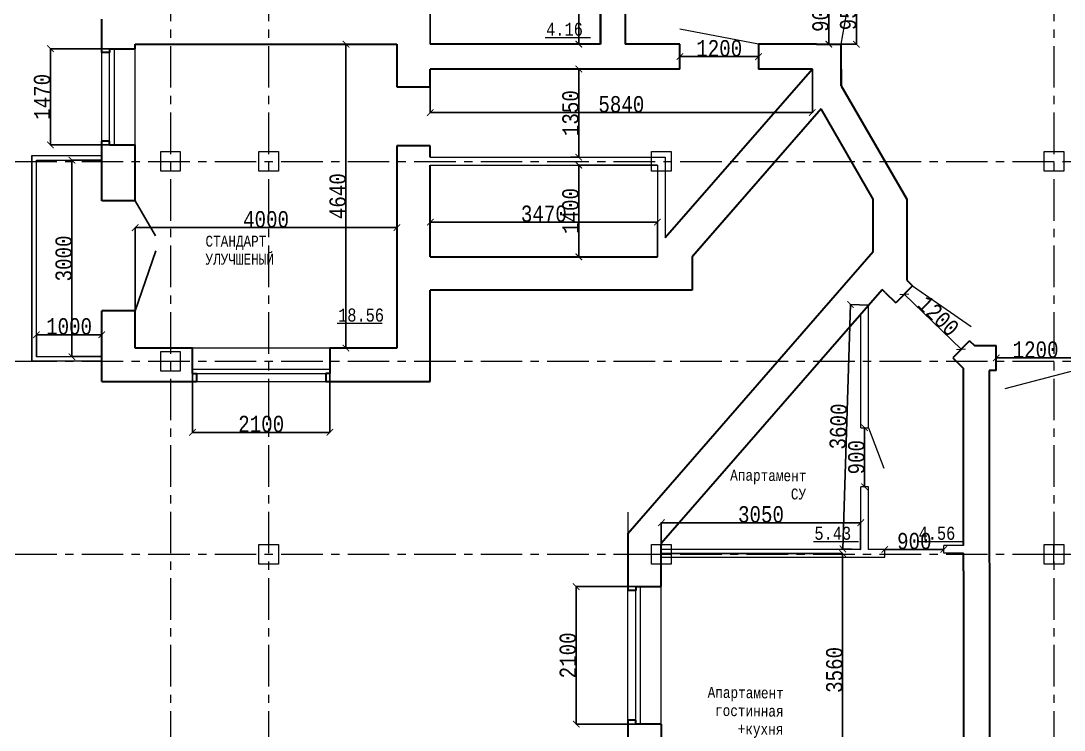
# Model space of a CAD drawing. Header units: millimetres. Extents: x -689206 to 4969298, y -1019800 to 703299.
# Drawn here: x 410741 to 426683, y 548343 to 559175 of the extents above; entities that cross this region are included whole.
import ezdxf

# ---------------------------------------------------------------- set-up
doc = ezdxf.new("R2010")
doc.units = ezdxf.units.MM
doc.linetypes.add('осеваяX2', pattern=[101.6, 63.5, -12.7, 12.7, -12.7])
for name, color, linetype, lineweight in [('б', 231, 'Continuous', 30), ('БАЛКОН', 7, 'Continuous', 20), ('несущие', 7, 'Continuous', 30), ('ОКНА', 250, 'Continuous', 20), ('ПЕРЕГОРОДКИ', 252, 'Continuous', 9), ('РАЗМЕРЫ', 7, 'Continuous', 9), ('стены', 7, 'Continuous', 20)]:
    doc.layers.add(name, color=color, linetype=linetype, lineweight=lineweight)
doc.styles.add('Аннотативный', font='isocteur.ttf', dxfattribs={"width": 0.7, "height": 250})
doc.dimstyles.new('Аннотативный', dxfattribs={"dimscale": 0, "dimtxt": 250, "dimasz": 100, "dimexe": 1.25, "dimexo": 0.625, "dimtad": 1, "dimdec": 0, "dimtxsty": 'Аннотативный', "dimblk": 'ARCHTICK', "dimcen": 2.5, "dimadec": 0, "dimazin": 0, "dimtfac": 1, "dimtdec": 0, "dimtmove": 0, "dimatfit": 3, "dimfxl": 1, "dimarcsym": 0})

# ---------------------------------------------------------------- blocks, each defined once
blk = doc.blocks.new('_ArchTick')
at = {"color": 0, "linetype": 'ByBlock', "const_width": 0.15}
blk.add_lwpolyline([(-0.5, -0.5), (0.5, 0.5)], dxfattribs=at)
blk = doc.blocks.new('*D746')
at = {"layer": 'Defpoints', "color": 0, "lineweight": 20, "transparency": 16777216}
for p in [(416998, 559708), (416998, 558819), (419598, 558819)]:
    blk.add_point(p, dxfattribs=at)
at = {"layer": 'стены', "color": 0, "lineweight": -2, "transparency": 16777216}
for p, q in [((416998, 558820), (416998, 559709)), ((419598, 559708), (416998, 559708)), ((419598, 558820), (419598, 559709))]:
    blk.add_line(p, q, dxfattribs=at)
at = {"layer": 'стены', "color": 0, "lineweight": -2, "transparency": 16777216, "xscale": 100, "yscale": 100, "zscale": 100, "rotation": 180}
blk.add_blockref('_ArchTick', (416998, 559708), dxfattribs=at)
at = {"layer": 'стены', "color": 0, "lineweight": -2, "transparency": 16777216, "xscale": 100, "yscale": 100, "zscale": 100}
blk.add_blockref('_ArchTick', (419598, 559708), dxfattribs=at)
at = {"layer": 'стены', "color": 0, "transparency": 16777216, "insert": (418298, 559834), "char_height": 250, "attachment_point": 5, "style": 'Аннотативный'}
blk.add_mtext('2599', dxfattribs=at)
blk = doc.blocks.new('*D747')
at = {"layer": 'Defpoints', "color": 0, "lineweight": 20, "transparency": 16777216}
for p in [(419598, 560419), (419268, 558819), (419598, 558819)]:
    blk.add_point(p, dxfattribs=at)
at = {"layer": 'стены', "color": 0, "lineweight": -2, "transparency": 16777216}
for p, q in [((419597, 560419), (419267, 560419)), ((419268, 560419), (419268, 558819)), ((419597, 558819), (419267, 558819))]:
    blk.add_line(p, q, dxfattribs=at)
at = {"layer": 'стены', "color": 0, "lineweight": -2, "transparency": 16777216, "xscale": 100, "yscale": 100, "zscale": 100}
for p, rotation in [((419268, 560419), 90), ((419268, 558819), 270)]:
    blk.add_blockref('_ArchTick', p, dxfattribs=dict(at, rotation=rotation))
at = {"layer": 'стены', "color": 0, "transparency": 16777216, "insert": (419142, 559619), "char_height": 250, "attachment_point": 5, "rotation": 90, "style": 'Аннотативный'}
blk.add_mtext('1600', dxfattribs=at)
blk = doc.blocks.new('*D748')
at = {"layer": 'Defpoints', "color": 0, "lineweight": 20, "transparency": 16777216}
for p in [(420528, 551043), (423299, 551043), (420528, 547483)]:
    blk.add_point(p, dxfattribs=at)
at = {"layer": 'стены', "color": 0, "lineweight": -2, "transparency": 16777216}
for p, q in [((420528, 551043), (423300, 551043)), ((423299, 547483), (423299, 551043)), ((420528, 547483), (423300, 547483))]:
    blk.add_line(p, q, dxfattribs=at)
at = {"layer": 'стены', "color": 0, "lineweight": -2, "transparency": 16777216, "xscale": 100, "yscale": 100, "zscale": 100}
for p, rotation in [((423299, 551043), 90), ((423299, 547483), 270)]:
    blk.add_blockref('_ArchTick', p, dxfattribs=dict(at, rotation=rotation))
at = {"layer": 'стены', "color": 0, "transparency": 16777216, "insert": (423173, 549263), "char_height": 250, "attachment_point": 5, "rotation": 90, "style": 'Аннотативный'}
blk.add_mtext('3560', dxfattribs=at)
blk = doc.blocks.new('*D764')
at = {"layer": 'Defpoints', "color": 0, "lineweight": 20, "transparency": 16777216}
for p in [(423634, 552961), (423634, 552961), (423634, 552061)]:
    blk.add_point(p, dxfattribs=at)
at = {"layer": 'стены', "color": 0, "lineweight": -2, "transparency": 16777216}
for p, q in [((423634, 552061), (423634, 552961)), ((423635, 552961), (423636, 552961)), ((423635, 552061), (423636, 552061))]:
    blk.add_line(p, q, dxfattribs=at)
at = {"layer": 'стены', "color": 0, "lineweight": -2, "transparency": 16777216, "xscale": 100, "yscale": 100, "zscale": 100}
for p, rotation in [((423634, 552961), 90), ((423634, 552061), 270)]:
    blk.add_blockref('_ArchTick', p, dxfattribs=dict(at, rotation=rotation))
at = {"layer": 'стены', "color": 0, "transparency": 16777216, "insert": (423509, 552511), "char_height": 250, "attachment_point": 5, "rotation": 90, "style": 'Аннотативный'}
blk.add_mtext('900', dxfattribs=at)
blk = doc.blocks.new('*D766')
at = {"layer": 'Defpoints', "color": 0, "lineweight": 20, "transparency": 16777216}
for p in [(423944, 551103), (423944, 551103), (424844, 551103)]:
    blk.add_point(p, dxfattribs=at)
at = {"layer": 'стены', "color": 0, "lineweight": -2, "transparency": 16777216}
for p, q in [((423944, 551104), (423944, 551105)), ((424844, 551103), (423944, 551103)), ((424844, 551104), (424844, 551105))]:
    blk.add_line(p, q, dxfattribs=at)
at = {"layer": 'стены', "color": 0, "lineweight": -2, "transparency": 16777216, "xscale": 100, "yscale": 100, "zscale": 100, "rotation": 180}
blk.add_blockref('_ArchTick', (423944, 551103), dxfattribs=at)
at = {"layer": 'стены', "color": 0, "lineweight": -2, "transparency": 16777216, "xscale": 100, "yscale": 100, "zscale": 100}
blk.add_blockref('_ArchTick', (424844, 551103), dxfattribs=at)
at = {"layer": 'стены', "color": 0, "transparency": 16777216, "insert": (424394, 551229), "char_height": 250, "attachment_point": 5, "style": 'Аннотативный'}
blk.add_mtext('900', dxfattribs=at)
blk = doc.blocks.new('*D785')
at = {"layer": 'Defpoints', "color": 0, "linetype": 'ByBlock', "lineweight": 20, "transparency": 16777216}
for p in [(411978, 557047), (411522, 554047), (411978, 554047)]:
    blk.add_point(p, dxfattribs=at)
at = {"layer": 'б', "color": 0, "linetype": 'ByBlock', "lineweight": -2, "transparency": 16777216}
for p, q in [((411978, 557047), (411521, 557047)), ((411522, 557047), (411522, 554047)), ((411978, 554047), (411521, 554047))]:
    blk.add_line(p, q, dxfattribs=at)
at = {"layer": 'б', "color": 0, "linetype": 'ByBlock', "lineweight": -2, "transparency": 16777216, "xscale": 100, "yscale": 100, "zscale": 100}
for p, rotation in [((411522, 557047), 90), ((411522, 554047), 270)]:
    blk.add_blockref('_ArchTick', p, dxfattribs=dict(at, rotation=rotation))
at = {"layer": 'б', "color": 0, "linetype": 'ByBlock', "lineweight": 25, "transparency": 16777216, "insert": (411397, 555547), "char_height": 250, "attachment_point": 5, "rotation": 90, "style": 'Аннотативный'}
blk.add_mtext('3000', dxfattribs=at)
blk = doc.blocks.new('*D786')
at = {"layer": 'Defpoints', "color": 0, "linetype": 'ByBlock', "lineweight": 20, "transparency": 16777216}
for p in [(410978, 554382), (410978, 554047), (411978, 554047)]:
    blk.add_point(p, dxfattribs=at)
at = {"layer": 'б', "color": 0, "linetype": 'ByBlock', "lineweight": -2, "transparency": 16777216}
for p, q in [((410978, 554047), (410978, 554384)), ((411978, 554382), (410978, 554382)), ((411978, 554047), (411978, 554384))]:
    blk.add_line(p, q, dxfattribs=at)
at = {"layer": 'б', "color": 0, "linetype": 'ByBlock', "lineweight": -2, "transparency": 16777216, "xscale": 100, "yscale": 100, "zscale": 100, "rotation": 180}
blk.add_blockref('_ArchTick', (410978, 554382), dxfattribs=at)
at = {"layer": 'б', "color": 0, "linetype": 'ByBlock', "lineweight": -2, "transparency": 16777216, "xscale": 100, "yscale": 100, "zscale": 100}
blk.add_blockref('_ArchTick', (411978, 554382), dxfattribs=at)
at = {"layer": 'б', "color": 0, "linetype": 'ByBlock', "lineweight": 25, "transparency": 16777216, "insert": (411478, 554508), "char_height": 250, "attachment_point": 5, "style": 'Аннотативный'}
blk.add_mtext('1000', dxfattribs=at)
blk = doc.blocks.new('*D794')
at = {"layer": 'Defpoints', "color": 0, "lineweight": 20, "transparency": 16777216}
for p in [(411193, 558750), (412488, 558750), (412488, 557280)]:
    blk.add_point(p, dxfattribs=at)
at = {"layer": 'РАЗМЕРЫ', "color": 0, "lineweight": -2, "transparency": 16777216}
for p, q in [((412488, 558750), (411191, 558750)), ((411193, 557280), (411193, 558750)), ((412488, 557280), (411191, 557280))]:
    blk.add_line(p, q, dxfattribs=at)
at = {"layer": 'РАЗМЕРЫ', "color": 0, "lineweight": -2, "transparency": 16777216, "xscale": 100, "yscale": 100, "zscale": 100}
for p, rotation in [((411193, 558750), 90), ((411193, 557280), 270)]:
    blk.add_blockref('_ArchTick', p, dxfattribs=dict(at, rotation=rotation))
at = {"layer": 'РАЗМЕРЫ', "color": 0, "transparency": 16777216, "insert": (411067, 558015), "char_height": 250, "attachment_point": 5, "rotation": 90, "style": 'Аннотативный'}
blk.add_mtext('1470', dxfattribs=at)
blk = doc.blocks.new('*D807')
at = {"layer": 'Defpoints', "color": 0, "lineweight": 20, "transparency": 16777216}
for p in [(420528, 551511), (420528, 551103), (423574, 551103)]:
    blk.add_point(p, dxfattribs=at)
at = {"layer": 'ПЕРЕГОРОДКИ', "color": 0, "lineweight": -2, "transparency": 16777216}
for p, q in [((420528, 551104), (420528, 551512)), ((423574, 551511), (420528, 551511)), ((423574, 551104), (423574, 551512))]:
    blk.add_line(p, q, dxfattribs=at)
at = {"layer": 'ПЕРЕГОРОДКИ', "color": 0, "lineweight": -2, "transparency": 16777216, "xscale": 100, "yscale": 100, "zscale": 100, "rotation": 180}
blk.add_blockref('_ArchTick', (420528, 551511), dxfattribs=at)
at = {"layer": 'ПЕРЕГОРОДКИ', "color": 0, "lineweight": -2, "transparency": 16777216, "xscale": 100, "yscale": 100, "zscale": 100}
blk.add_blockref('_ArchTick', (423574, 551511), dxfattribs=at)
at = {"layer": 'ПЕРЕГОРОДКИ', "color": 0, "transparency": 16777216, "insert": (422051, 551637), "char_height": 250, "attachment_point": 5, "style": 'Аннотативный'}
blk.add_mtext('3050', dxfattribs=at)
blk = doc.blocks.new('*D808')
at = {"layer": 'Defpoints', "color": 0, "lineweight": 20, "transparency": 16777216}
for p in [(423420, 554843), (423694, 554834), (423574, 551103)]:
    blk.add_point(p, dxfattribs=at)
at = {"layer": 'ПЕРЕГОРОДКИ', "color": 0, "lineweight": -2, "transparency": 16777216}
for p, q in [((423300, 551112), (423420, 554843)), ((423694, 554834), (423418, 554843)), ((423574, 551103), (423298, 551112))]:
    blk.add_line(p, q, dxfattribs=at)
at = {"layer": 'ПЕРЕГОРОДКИ', "color": 0, "lineweight": -2, "transparency": 16777216, "xscale": 100, "yscale": 100, "zscale": 100}
for p, rotation in [((423420, 554843), 88.15754055116216), ((423300, 551112), 268.1575405511622)]:
    blk.add_blockref('_ArchTick', p, dxfattribs=dict(at, rotation=rotation))
at = {"layer": 'ПЕРЕГОРОДКИ', "color": 0, "transparency": 16777216, "insert": (423234, 552981), "char_height": 250, "attachment_point": 5, "rotation": 88.1575, "style": 'Аннотативный'}
blk.add_mtext('3600', dxfattribs=at)
blk = doc.blocks.new('*D803')
at = {"layer": 'Defpoints', "color": 0, "linetype": 'ByBlock', "lineweight": 20, "transparency": 16777216}
for p in [(415709, 558819), (416488, 558819), (416488, 554177)]:
    blk.add_point(p, dxfattribs=at)
at = {"layer": 'ПЕРЕГОРОДКИ', "color": 0, "linetype": 'ByBlock', "lineweight": -2, "transparency": 16777216}
for p, q in [((416488, 558819), (415708, 558819)), ((415709, 554177), (415709, 558819)), ((416488, 554177), (415708, 554177))]:
    blk.add_line(p, q, dxfattribs=at)
at = {"layer": 'ПЕРЕГОРОДКИ', "color": 0, "linetype": 'ByBlock', "lineweight": -2, "transparency": 16777216, "xscale": 100, "yscale": 100, "zscale": 100}
for p, rotation in [((415709, 558819), 90), ((415709, 554177), 270)]:
    blk.add_blockref('_ArchTick', p, dxfattribs=dict(at, rotation=rotation))
at = {"layer": 'ПЕРЕГОРОДКИ', "color": 0, "linetype": 'ByBlock', "lineweight": 13, "transparency": 16777216, "insert": (415584, 556498), "char_height": 250, "attachment_point": 5, "rotation": 90, "style": 'Аннотативный'}
blk.add_mtext('4640', dxfattribs=at)
blk = doc.blocks.new('*D804')
at = {"layer": 'Defpoints', "color": 0, "linetype": 'ByBlock', "lineweight": 20, "transparency": 16777216}
for p in [(412488, 556017), (412488, 554177), (416488, 554177)]:
    blk.add_point(p, dxfattribs=at)
at = {"layer": 'ПЕРЕГОРОДКИ', "color": 0, "linetype": 'ByBlock', "lineweight": -2, "transparency": 16777216}
for p, q in [((412488, 554178), (412488, 556018)), ((416488, 556017), (412488, 556017)), ((416488, 554178), (416488, 556018))]:
    blk.add_line(p, q, dxfattribs=at)
at = {"layer": 'ПЕРЕГОРОДКИ', "color": 0, "linetype": 'ByBlock', "lineweight": -2, "transparency": 16777216, "xscale": 100, "yscale": 100, "zscale": 100, "rotation": 180}
blk.add_blockref('_ArchTick', (412488, 556017), dxfattribs=at)
at = {"layer": 'ПЕРЕГОРОДКИ', "color": 0, "linetype": 'ByBlock', "lineweight": -2, "transparency": 16777216, "xscale": 100, "yscale": 100, "zscale": 100}
blk.add_blockref('_ArchTick', (416488, 556017), dxfattribs=at)
at = {"layer": 'ПЕРЕГОРОДКИ', "color": 0, "linetype": 'ByBlock', "lineweight": 13, "transparency": 16777216, "insert": (414488, 556143), "char_height": 250, "attachment_point": 5, "style": 'Аннотативный'}
blk.add_mtext('4000', dxfattribs=at)
blk = doc.blocks.new('*D818')
at = {"layer": 'Defpoints', "color": 0, "linetype": 'ByBlock', "lineweight": 20, "transparency": 16777216}
for p in [(419227, 550535), (420528, 550535), (420528, 548435)]:
    blk.add_point(p, dxfattribs=at)
at = {"layer": 'РАЗМЕРЫ', "color": 0, "linetype": 'ByBlock', "lineweight": -2, "transparency": 16777216}
for p, q in [((420527, 550535), (419225, 550535)), ((419227, 548435), (419227, 550535)), ((420527, 548435), (419225, 548435))]:
    blk.add_line(p, q, dxfattribs=at)
at = {"layer": 'РАЗМЕРЫ', "color": 0, "linetype": 'ByBlock', "lineweight": -2, "transparency": 16777216, "xscale": 100, "yscale": 100, "zscale": 100}
for p, rotation in [((419227, 550535), 90), ((419227, 548435), 270)]:
    blk.add_blockref('_ArchTick', p, dxfattribs=dict(at, rotation=rotation))
at = {"layer": 'РАЗМЕРЫ', "color": 0, "linetype": 'ByBlock', "lineweight": 13, "transparency": 16777216, "insert": (419101, 549485), "char_height": 250, "attachment_point": 5, "rotation": 90, "style": 'Аннотативный'}
blk.add_mtext('2100', dxfattribs=at)
blk = doc.blocks.new('*D821')
at = {"layer": 'Defpoints', "color": 0, "linetype": 'ByBlock', "lineweight": 20, "transparency": 16777216}
for p in [(413364, 554177), (415464, 554177), (415464, 552891)]:
    blk.add_point(p, dxfattribs=at)
at = {"layer": 'РАЗМЕРЫ', "color": 0, "linetype": 'ByBlock', "lineweight": -2, "transparency": 16777216}
for p, q in [((413364, 554177), (413364, 552890)), ((415464, 554177), (415464, 552890)), ((413364, 552891), (415464, 552891))]:
    blk.add_line(p, q, dxfattribs=at)
at = {"layer": 'РАЗМЕРЫ', "color": 0, "linetype": 'ByBlock', "lineweight": -2, "transparency": 16777216, "xscale": 100, "yscale": 100, "zscale": 100, "rotation": 180}
blk.add_blockref('_ArchTick', (413364, 552891), dxfattribs=at)
at = {"layer": 'РАЗМЕРЫ', "color": 0, "linetype": 'ByBlock', "lineweight": -2, "transparency": 16777216, "xscale": 100, "yscale": 100, "zscale": 100}
blk.add_blockref('_ArchTick', (415464, 552891), dxfattribs=at)
at = {"layer": 'РАЗМЕРЫ', "color": 0, "linetype": 'ByBlock', "lineweight": 13, "transparency": 16777216, "insert": (414414, 553017), "char_height": 250, "attachment_point": 5, "style": 'Аннотативный'}
blk.add_mtext('2100', dxfattribs=at)
blk = doc.blocks.new('*D829')
at = {"layer": 'Defpoints', "color": 0, "linetype": 'ByBlock', "lineweight": 20, "transparency": 16777216}
for p in [(416998, 556102), (416998, 555572), (420468, 555572)]:
    blk.add_point(p, dxfattribs=at)
at = {"layer": 'РАЗМЕРЫ', "color": 0, "linetype": 'ByBlock', "lineweight": -2, "transparency": 16777216}
for p, q in [((416998, 555573), (416998, 556103)), ((420468, 556102), (416998, 556102)), ((420468, 555573), (420468, 556103))]:
    blk.add_line(p, q, dxfattribs=at)
at = {"layer": 'РАЗМЕРЫ', "color": 0, "linetype": 'ByBlock', "lineweight": -2, "transparency": 16777216, "xscale": 100, "yscale": 100, "zscale": 100, "rotation": 180}
blk.add_blockref('_ArchTick', (416998, 556102), dxfattribs=at)
at = {"layer": 'РАЗМЕРЫ', "color": 0, "linetype": 'ByBlock', "lineweight": -2, "transparency": 16777216, "xscale": 100, "yscale": 100, "zscale": 100}
blk.add_blockref('_ArchTick', (420468, 556102), dxfattribs=at)
at = {"layer": 'РАЗМЕРЫ', "color": 0, "linetype": 'ByBlock', "lineweight": 20, "transparency": 16777216, "insert": (418733, 556228), "char_height": 250, "attachment_point": 5, "style": 'Аннотативный'}
blk.add_mtext('3470', dxfattribs=at)
blk = doc.blocks.new('*D811')
at = {"layer": 'Defpoints', "color": 0, "linetype": 'ByBlock', "lineweight": 20, "transparency": 16777216}
for p in [(419267, 556972), (420468, 556972), (420468, 555572)]:
    blk.add_point(p, dxfattribs=at)
at = {"layer": 'РАЗМЕРЫ', "color": 0, "linetype": 'ByBlock', "lineweight": -2, "transparency": 16777216}
for p, q in [((420468, 556972), (419265, 556972)), ((419267, 555572), (419267, 556972)), ((420468, 555572), (419265, 555572))]:
    blk.add_line(p, q, dxfattribs=at)
at = {"layer": 'РАЗМЕРЫ', "color": 0, "linetype": 'ByBlock', "lineweight": -2, "transparency": 16777216, "xscale": 100, "yscale": 100, "zscale": 100}
for p, rotation in [((419267, 556972), 90), ((419267, 555572), 270)]:
    blk.add_blockref('_ArchTick', p, dxfattribs=dict(at, rotation=rotation))
at = {"layer": 'РАЗМЕРЫ', "color": 0, "linetype": 'ByBlock', "lineweight": 20, "transparency": 16777216, "insert": (419141, 556272), "char_height": 250, "attachment_point": 5, "rotation": 90, "style": 'Аннотативный'}
blk.add_mtext('1400', dxfattribs=at)
blk = doc.blocks.new('*D814')
at = {"layer": 'Defpoints', "color": 0, "linetype": 'ByBlock', "lineweight": 20, "transparency": 16777216}
for p in [(416998, 558439), (422836, 558439), (422836, 557774)]:
    blk.add_point(p, dxfattribs=at)
at = {"layer": 'РАЗМЕРЫ', "color": 0, "linetype": 'ByBlock', "lineweight": -2, "transparency": 16777216}
for p, q in [((416998, 558439), (416998, 557773)), ((422836, 558439), (422836, 557773)), ((416998, 557774), (422836, 557774))]:
    blk.add_line(p, q, dxfattribs=at)
at = {"layer": 'РАЗМЕРЫ', "color": 0, "linetype": 'ByBlock', "lineweight": -2, "transparency": 16777216, "xscale": 100, "yscale": 100, "zscale": 100, "rotation": 180}
blk.add_blockref('_ArchTick', (416998, 557774), dxfattribs=at)
at = {"layer": 'РАЗМЕРЫ', "color": 0, "linetype": 'ByBlock', "lineweight": -2, "transparency": 16777216, "xscale": 100, "yscale": 100, "zscale": 100}
blk.add_blockref('_ArchTick', (422836, 557774), dxfattribs=at)
at = {"layer": 'РАЗМЕРЫ', "color": 0, "linetype": 'ByBlock', "lineweight": 20, "transparency": 16777216, "insert": (419917, 557900), "char_height": 250, "attachment_point": 5, "style": 'Аннотативный'}
blk.add_mtext('5840', dxfattribs=at)
blk = doc.blocks.new('*D815')
at = {"layer": 'Defpoints', "color": 0, "linetype": 'ByBlock', "lineweight": 20, "transparency": 16777216}
for p in [(419138, 558439), (419267, 558439), (419138, 557092)]:
    blk.add_point(p, dxfattribs=at)
at = {"layer": 'РАЗМЕРЫ', "color": 0, "linetype": 'ByBlock', "lineweight": -2, "transparency": 16777216}
for p, q in [((419138, 558439), (419268, 558439)), ((419267, 557092), (419267, 558439)), ((419138, 557092), (419268, 557092))]:
    blk.add_line(p, q, dxfattribs=at)
at = {"layer": 'РАЗМЕРЫ', "color": 0, "linetype": 'ByBlock', "lineweight": -2, "transparency": 16777216, "xscale": 100, "yscale": 100, "zscale": 100}
for p, rotation in [((419267, 558439), 90), ((419267, 557092), 270)]:
    blk.add_blockref('_ArchTick', p, dxfattribs=dict(at, rotation=rotation))
at = {"layer": 'РАЗМЕРЫ', "color": 0, "linetype": 'ByBlock', "lineweight": 20, "transparency": 16777216, "insert": (419141, 557766), "char_height": 250, "attachment_point": 5, "rotation": 90, "style": 'Аннотативный'}
blk.add_mtext('1350', dxfattribs=at)
blk = doc.blocks.new('*D697')
at = {"layer": 'Defpoints', "color": 0, "linetype": 'ByBlock', "lineweight": 20, "transparency": 16777216}
for p in [(425647, 554027), (425647, 554027), (426847, 554027)]:
    blk.add_point(p, dxfattribs=at)
at = {"layer": 'РАЗМЕРЫ', "color": 0, "linetype": 'ByBlock', "lineweight": -2, "transparency": 16777216}
for p, q in [((425647, 554028), (425647, 554029)), ((426847, 554027), (425647, 554027)), ((426847, 554028), (426847, 554029))]:
    blk.add_line(p, q, dxfattribs=at)
at = {"layer": 'РАЗМЕРЫ', "color": 0, "linetype": 'ByBlock', "lineweight": -2, "transparency": 16777216, "xscale": 100, "yscale": 100, "zscale": 100, "rotation": 180}
blk.add_blockref('_ArchTick', (425647, 554027), dxfattribs=at)
at = {"layer": 'РАЗМЕРЫ', "color": 0, "linetype": 'ByBlock', "lineweight": -2, "transparency": 16777216, "xscale": 100, "yscale": 100, "zscale": 100}
blk.add_blockref('_ArchTick', (426847, 554027), dxfattribs=at)
at = {"layer": 'РАЗМЕРЫ', "color": 0, "linetype": 'ByBlock', "lineweight": 20, "transparency": 16777216, "insert": (426247, 554153), "char_height": 250, "attachment_point": 5, "style": 'Аннотативный'}
blk.add_mtext('1200', dxfattribs=at)
blk = doc.blocks.new('*D698')
at = {"layer": 'Defpoints', "color": 0, "linetype": 'ByBlock', "lineweight": 20, "transparency": 16777216}
for p in [(424240, 554999), (424240, 554999), (425109, 554159)]:
    blk.add_point(p, dxfattribs=at)
at = {"layer": 'РАЗМЕРЫ', "color": 0, "linetype": 'ByBlock', "lineweight": -2, "transparency": 16777216}
for p, q in [((424240, 554999), (424240, 555000)), ((425109, 554159), (424240, 554999)), ((425110, 554159), (425110, 554160))]:
    blk.add_line(p, q, dxfattribs=at)
at = {"layer": 'РАЗМЕРЫ', "color": 0, "linetype": 'ByBlock', "lineweight": -2, "transparency": 16777216, "xscale": 100, "yscale": 100, "zscale": 100}
for p, rotation in [((424240, 554999), 135.9954418909527), ((425109, 554159), 315.9954418909527)]:
    blk.add_blockref('_ArchTick', p, dxfattribs=dict(at, rotation=rotation))
at = {"layer": 'РАЗМЕРЫ', "color": 0, "linetype": 'ByBlock', "lineweight": 20, "transparency": 16777216, "insert": (424762, 554669), "char_height": 250, "attachment_point": 5, "rotation": 315.9954, "style": 'Аннотативный'}
blk.add_mtext('1200', dxfattribs=at)
blk = doc.blocks.new('*D709')
at = {"layer": 'Defpoints', "color": 0, "linetype": 'ByBlock', "lineweight": 20, "transparency": 16777216}
for p in [(420813, 558629), (420813, 558629), (422013, 558629)]:
    blk.add_point(p, dxfattribs=at)
at = {"layer": 'РАЗМЕРЫ', "color": 0, "linetype": 'ByBlock', "lineweight": -2, "transparency": 16777216}
for p, q in [((420813, 558630), (420813, 558631)), ((422013, 558629), (420813, 558629)), ((422013, 558630), (422013, 558631))]:
    blk.add_line(p, q, dxfattribs=at)
at = {"layer": 'РАЗМЕРЫ', "color": 0, "linetype": 'ByBlock', "lineweight": -2, "transparency": 16777216, "xscale": 100, "yscale": 100, "zscale": 100, "rotation": 180}
blk.add_blockref('_ArchTick', (420813, 558629), dxfattribs=at)
at = {"layer": 'РАЗМЕРЫ', "color": 0, "linetype": 'ByBlock', "lineweight": -2, "transparency": 16777216, "xscale": 100, "yscale": 100, "zscale": 100}
blk.add_blockref('_ArchTick', (422013, 558629), dxfattribs=at)
at = {"layer": 'РАЗМЕРЫ', "color": 0, "linetype": 'ByBlock', "lineweight": 20, "transparency": 16777216, "insert": (421413, 558755), "char_height": 250, "attachment_point": 5, "style": 'Аннотативный'}
blk.add_mtext('1200', dxfattribs=at)
blk = doc.blocks.new('*D705')
at = {"layer": 'Defpoints', "color": 0, "linetype": 'ByBlock', "lineweight": 20, "transparency": 16777216}
for p in [(423088, 559719), (423088, 559719), (423088, 558819)]:
    blk.add_point(p, dxfattribs=at)
at = {"layer": 'РАЗМЕРЫ', "color": 0, "linetype": 'ByBlock', "lineweight": -2, "transparency": 16777216}
for p, q in [((423088, 559719), (423089, 559719)), ((423088, 558819), (423088, 559719)), ((423088, 558819), (423089, 558819))]:
    blk.add_line(p, q, dxfattribs=at)
at = {"layer": 'РАЗМЕРЫ', "color": 0, "linetype": 'ByBlock', "lineweight": -2, "transparency": 16777216, "xscale": 100, "yscale": 100, "zscale": 100}
for p, rotation in [((423088, 559719), 90), ((423088, 558819), 270)]:
    blk.add_blockref('_ArchTick', p, dxfattribs=dict(at, rotation=rotation))
at = {"layer": 'РАЗМЕРЫ', "color": 0, "linetype": 'ByBlock', "lineweight": 20, "transparency": 16777216, "insert": (422962, 559269), "char_height": 250, "attachment_point": 5, "rotation": 90, "style": 'Аннотативный'}
blk.add_mtext('900', dxfattribs=at)
blk = doc.blocks.new('*D850')
at = {"layer": 'Defpoints', "color": 0, "linetype": 'ByBlock', "lineweight": 20, "transparency": 16777216}
for p in [(423278, 559769), (423510, 559769), (423278, 558819)]:
    blk.add_point(p, dxfattribs=at)
at = {"layer": 'РАЗМЕРЫ', "color": 0, "linetype": 'ByBlock', "lineweight": -2, "transparency": 16777216}
for p, q in [((423278, 559769), (423511, 559769)), ((423510, 558819), (423510, 559769)), ((423278, 558819), (423511, 558819))]:
    blk.add_line(p, q, dxfattribs=at)
at = {"layer": 'РАЗМЕРЫ', "color": 0, "linetype": 'ByBlock', "lineweight": -2, "transparency": 16777216, "xscale": 100, "yscale": 100, "zscale": 100}
for p, rotation in [((423510, 559769), 90), ((423510, 558819), 270)]:
    blk.add_blockref('_ArchTick', p, dxfattribs=dict(at, rotation=rotation))
at = {"layer": 'РАЗМЕРЫ', "color": 0, "linetype": 'ByBlock', "lineweight": 20, "transparency": 16777216, "insert": (423384, 559294), "char_height": 250, "attachment_point": 5, "rotation": 90, "style": 'Аннотативный'}
blk.add_mtext('950', dxfattribs=at)

msp = doc.modelspace()

# ---------------------------------------------------------------- linework, layer by layer
at = {"layer": 'б', "color": 18, "linetype": 'ByBlock', "lineweight": 25, "true_color": 0x000000}
for p, q in [((410908.2, 553976.6), (410908.2, 557116.6)), ((412488.2, 556428.4), (412798.2, 555891.5)), ((412488.2, 554748.4), (412801.2, 555662.4))]:
    msp.add_line(p, q, dxfattribs=at)
at = {"layer": 'б', "color": 18, "linetype": 'ByBlock', "lineweight": 30, "true_color": 0x000000}
for p, q in [((412488.2, 556428.4), (411978.2, 556428.4)), ((412488.2, 554748.4), (411978.2, 554748.4))]:
    msp.add_line(p, q, dxfattribs=at)
at = {"layer": 'БАЛКОН'}
for p, q in [((410908.2, 557116.6), (411978.2, 557116.6)), ((410978.2, 554046.6), (410978.2, 557046.6)), ((410978.2, 557046.6), (411978.2, 557046.6)), ((411978.2, 554046.6), (410978.2, 554046.6)), ((411978.2, 553976.6), (410908.2, 553976.6))]:
    msp.add_line(p, q, dxfattribs=at)
at = {"layer": 'несущие', "color": 0}
for p, q in [((420527.6, 550535.5), (420527.6, 551163.4)), ((420527.6, 548435.5), (420527.6, 547482.9))]:
    msp.add_line(p, q, dxfattribs=at)
at = {"layer": 'несущие', "color": 18, "linetype": 'ByBlock', "lineweight": 30, "true_color": 0x000000}
for p, q in [((420137.6, 550535.5), (420527.6, 550535.5)), ((420137.6, 550535.5), (420137.6, 550475.5)), ((420137.6, 550475.5), (420017.6, 550475.5)), ((420137.6, 548495.5), (420017.6, 548495.5)), ((420137.6, 548435.5), (420137.6, 548495.5)), ((420527.6, 548435.5), (420137.6, 548435.5))]:
    msp.add_line(p, q, dxfattribs=at)
at = {"layer": 'несущие', "color": 18, "linetype": 'ByBlock', "lineweight": 13, "true_color": 0x000000}
for p, q in [((420207.6, 548435.5), (420207.6, 550535.5)), ((420527.6, 548435.5), (420527.6, 550535.5)), ((420137.6, 548495.5), (420137.6, 550475.5)), ((420137.6, 548435.5), (420207.6, 548435.5))]:
    msp.add_line(p, q, dxfattribs=at)
at = {"layer": 'ОКНА'}
for p, q in [((412098.2, 557340.4), (412098.2, 558690.4)), ((412098.2, 557340.4), (412098.2, 558690.4)), ((412168.2, 558750.4), (412168.2, 557280.4)), ((412168.2, 558750.4), (412168.2, 557280.4)), ((413363.7, 553787.4), (413363.7, 553857.4)), ((413363.7, 553857.4), (415463.7, 553857.4)), ((413423.7, 553787.4), (415403.7, 553787.4))]:
    msp.add_line(p, q, dxfattribs=at)
at = {"layer": 'ПЕРЕГОРОДКИ', "color": 0}
for p, q in [((423574.3, 551103.4), (420527.6, 551103.4)), ((420527.6, 551043.4), (420527.6, 550983.4)), ((420527.6, 550983.4), (423944.4, 550983.4)), ((423944.4, 551103.4), (423694.3, 551103.4)), ((423944.4, 550983.4), (423944.4, 551103.4))]:
    msp.add_line(p, q, dxfattribs=at)
at = {"layer": 'РАЗМЕРЫ', "linetype": 'ByBlock', "lineweight": 20}
for p, q in [((423277.6, 558819.4), (423403.8, 559547.4)), ((422012.6, 558819.4), (420812.4, 559045.9)), ((416998.2, 557092.2), (420294.7, 557092.2)), ((416998.2, 557092.2), (420585.6, 557092.2)), ((420585.6, 557092.2), (420587.6, 555862.7)), ((416998.2, 555572.2), (416998.2, 556972.2)), ((416998.2, 556972.2), (420294.7, 556972.2)), ((416998.2, 556972.2), (420468.2, 556972.2)), ((420468.2, 556972.2), (420468.2, 555572.2)), ((424366.5, 555130.2), (425261.8, 554506.1)), ((426846.6, 553837.3), (425775.4, 553554.1))]:
    msp.add_line(p, q, dxfattribs=at)
at = {"layer": 'РАЗМЕРЫ', "color": 114, "true_color": 0x139b48}
for p, q in [((418754.2, 558923.4), (419443.5, 558923.4)), ((415575.1, 554558.3), (416264.3, 554558.3)), ((422853.5, 551225.8), (423542.7, 551225.8)), ((424444.8, 551225.8), (425134.1, 551225.8))]:
    msp.add_line(p, q, dxfattribs=at)
at = {"layer": 'РАЗМЕРЫ', "linetype": 'ByBlock', "lineweight": 30}
for p, q in [((420812.6, 558439.4), (420812.6, 558819.4)), ((422012.6, 558819.4), (422012.6, 558439.4)), ((422897.6, 558819.4), (423277.6, 558819.4)), ((423277.6, 558184.4), (423277.6, 558819.4)), ((416488.2, 558165.2), (416998.2, 558165.2)), ((416998.2, 557265.2), (416488.2, 557265.2)), ((416998.2, 557092.2), (416998.2, 557265.2)), ((424366.5, 555130.2), (424112.7, 554867.4)), ((424277.6, 555216.1), (424366.5, 555130.2)), ((423948.5, 555026.1), (423901.4, 555071.5)), ((423948.5, 555026.1), (424112.7, 554867.4)), ((425236.3, 554290.1), (424982.5, 554027.3)), ((425236.3, 554290.1), (425311.6, 554217.3)), ((425311.6, 554217.3), (425646.6, 554217.3)), ((425646.6, 553837.3), (425646.6, 554217.3)), ((424982.5, 554027.3), (425147.6, 553867.9)), ((425646.6, 553837.3), (425537.6, 553837.3))]:
    msp.add_line(p, q, dxfattribs=at)
at = {"layer": 'РАЗМЕРЫ', "color": 0, "lineweight": 30}
for p, q in [((412098.2, 558690.4), (411978.2, 558690.4)), ((412098.2, 558690.4), (411978.2, 558690.4)), ((412098.2, 558750.4), (412098.2, 558690.4)), ((412098.2, 558750.4), (412488.2, 558750.4)), ((412098.2, 558750.4), (412098.2, 558690.4)), ((412098.2, 558750.4), (412488.2, 558750.4)), ((412098.2, 557340.4), (411978.2, 557340.4)), ((412098.2, 557340.4), (411978.2, 557340.4)), ((412098.2, 557280.4), (412098.2, 557340.4)), ((412098.2, 557280.4), (412098.2, 557340.4)), ((412098.2, 557280.4), (412488.2, 557280.4)), ((412098.2, 557280.4), (412488.2, 557280.4))]:
    msp.add_line(p, q, dxfattribs=at)
at = {"layer": 'РАЗМЕРЫ'}
for p, q in [((411978.2, 557340.4), (411978.2, 558690.4)), ((412488.2, 557280.4), (412488.2, 558750.4)), ((415463.7, 554177.4), (413363.7, 554177.4)), ((413423.7, 553667.4), (415403.7, 553667.4))]:
    msp.add_line(p, q, dxfattribs=at)
at = {"layer": 'РАЗМЕРЫ', "lineweight": 30}
for p, q in [((413363.7, 553787.4), (413423.7, 553787.4)), ((413423.7, 553787.4), (413423.7, 553667.4)), ((415463.7, 553787.4), (415403.7, 553787.4)), ((415403.7, 553787.4), (415403.7, 553667.4))]:
    msp.add_line(p, q, dxfattribs=at)
at = {"layer": 'стены', "color": 1, "linetype": 'осеваяX2', "lineweight": 15, "ltscale": 10}
for p, q in [((413027.6, 583174.8), (413027.6, 539027.3)), ((414527.6, 583174.8), (414527.6, 539027.3)), ((426527.6, 583174.8), (426527.6, 539027.3)), ((402527.6, 557029.3), (474677.6, 557029.3)), ((402527.6, 553977.4), (474677.6, 553977.4)), ((402527.6, 551029.3), (474677.6, 551029.3))]:
    msp.add_line(p, q, dxfattribs=at)
at = {"layer": 'стены', "lineweight": 30}
for p, q in [((419977.6, 561119.4), (419977.6, 558819.4)), ((419597.6, 560419.4), (419597.6, 558819.4)), ((419597.6, 558819.4), (419597.6, 560419.4)), ((411978.2, 558690.4), (411978.2, 559199.4)), ((412488.2, 558750.4), (412488.2, 558819.4)), ((412488.2, 558819.4), (415690.5, 558819.4)), ((415690.5, 558819.4), (416488.2, 558819.4)), ((416488.2, 558819.4), (416488.2, 558165.2)), ((419597.6, 558819.4), (416998.2, 558819.4)), ((420812.6, 558819.4), (419977.6, 558819.4)), ((422897.6, 558819.4), (422012.6, 558819.4)), ((423277.6, 558439.4), (423277.6, 558819.4)), ((416998.2, 558165.2), (416998.2, 558439.4)), ((420812.6, 558439.4), (416998.2, 558439.4)), ((422835.9, 558439.4), (420587.6, 555862.7)), ((422835.9, 558439.4), (422012.6, 558439.4)), ((423277.6, 558439.4), (423277.6, 558184.4)), ((423277.6, 558184.4), (424277.6, 556452.3)), ((422970.6, 557832.6), (420998.2, 555572.2)), ((422970.6, 557832.6), (421007.9, 555583.3)), ((423767.6, 556452.3), (422970.6, 557832.6)), ((411978.2, 556428.4), (411978.2, 557340.4)), ((412488.2, 556428.4), (412488.2, 557280.4)), ((416488.2, 557265.2), (416488.2, 554177.4)), ((416998.2, 557092.2), (416998.2, 557265.2)), ((416998.2, 555572.2), (416998.2, 556972.2)), ((423767.6, 555652.3), (423767.6, 556452.3)), ((424277.6, 556452.3), (424277.6, 555652.3)), ((420017.6, 551346.9), (423767.6, 555652.3)), ((424277.6, 555652.3), (424277.6, 555216.1)), ((416998.2, 555572.2), (420468.2, 555572.2)), ((420998.2, 555572.2), (420998.2, 555062.2)), ((424277.6, 555216.1), (424366.5, 555130.2)), ((420998.2, 555062.2), (416998.2, 555062.2)), ((416998.2, 553667.4), (416998.2, 555062.2)), ((423694.3, 554833.8), (423901.4, 555071.5)), ((420527.6, 551198), (423694.3, 554833.8)), ((411978.2, 553667.4), (411978.2, 554748.4)), ((412488.2, 554177.4), (412488.2, 554748.4)), ((413363.7, 554177.4), (412488.2, 554177.4)), ((416488.2, 554177.4), (415463.7, 554177.4)), ((425236.3, 554290.1), (425311.6, 554217.3)), ((425147.6, 551163.4), (425147.6, 553867.9)), ((425537.6, 553837.3), (425544.4, 546727.3)), ((411978.2, 553667.4), (413423.7, 553667.4)), ((415403.7, 553667.4), (416998.2, 553667.4)), ((420017.6, 551346.9), (420017.6, 550475.5)), ((420527.6, 551198), (420527.6, 551163.4)), ((425147.6, 550777.4), (425147.6, 551043.4)), ((425147.6, 550777.4), (425147.6, 547482.9)), ((420017.6, 548495.5), (420017.6, 547239.9))]:
    msp.add_line(p, q, dxfattribs=at)
at = {"layer": 'стены'}
for p, q in [((416998.2, 558819.4), (416998.2, 559199.4)), ((416488.2, 558819.4), (416488.2, 558439.4)), ((416488.2, 558165.2), (416488.2, 558439.4)), ((416488.2, 555062.2), (416488.2, 557265.2)), ((423767.6, 556452.3), (423267.6, 557318.3)), ((424277.6, 556452.3), (423777.6, 557318.3)), ((423767.6, 555652.3), (423767.6, 556452.3)), ((423767.6, 555652.3), (423767.6, 556452.3)), ((424277.6, 556452.3), (424277.6, 555652.3)), ((424277.6, 556452.3), (424277.6, 555652.3)), ((420017.6, 551346.9), (423767.6, 555652.3)), ((420017.6, 551346.9), (423767.6, 555652.3)), ((424277.6, 555652.3), (424277.6, 555216.1)), ((424277.6, 555652.3), (424277.6, 555216.1)), ((423694.3, 552961.1), (423694.3, 554833.8)), ((423574.3, 552961.1), (423574.3, 554696)), ((425147.6, 553867.9), (425147.6, 552201.8)), ((423574.3, 552961.1), (423694.3, 552961.1)), ((423694.3, 552961.1), (423926.2, 552344.8)), ((423574.3, 551103.4), (423574.3, 552061.1)), ((423694.3, 552061.1), (423574.3, 552061.1)), ((423694.3, 551103.4), (423694.3, 552061.1)), ((420017.6, 551671), (420017.6, 550475.5)), ((420017.6, 550115.5), (420017.6, 551346.9)), ((420017.6, 548495.5), (420017.6, 551346.9)), ((420527.6, 550879.3), (420527.6, 551179.3)), ((425147.6, 551163.4), (424844.4, 551163.4)), ((425147.6, 551163.4), (424844.4, 551163.4)), ((424844.4, 551043.4), (424844.4, 551163.4)), ((426527.6, 550879.3), (426527.6, 551179.3)), ((420377.6, 551029.3), (420677.6, 551029.3)), ((425147.6, 551043.4), (424844.4, 551043.4)), ((425147.6, 551043.4), (424844.4, 551043.4)), ((426377.6, 551029.3), (426677.6, 551029.3)), ((425147.6, 549097.4), (425147.6, 549217.4))]:
    msp.add_line(p, q, dxfattribs=at)
at = {"layer": 'стены', "color": 18, "lineweight": 30, "true_color": 0x000000}
for p, q in [((413363.7, 553787.4), (413363.7, 554177.4)), ((415463.7, 554177.4), (415463.7, 553787.4))]:
    msp.add_line(p, q, dxfattribs=at)
at = {"layer": 'стены', "color": 240, "true_color": 0xed1f24}
for points in [[(412877.6, 557179.3), (413177.6, 557179.3), (413177.6, 556879.3), (412877.6, 556879.3)], [(414377.6, 557179.3), (414677.6, 557179.3), (414677.6, 556879.3), (414377.6, 556879.3)], [(420377.6, 557181.4), (420677.6, 557181.4), (420677.6, 556881.4), (420377.6, 556881.4)], [(426377.6, 557181.4), (426677.6, 557181.4), (426677.6, 556881.4), (426377.6, 556881.4)], [(412877.6, 554127.4), (413177.6, 554127.4), (413177.6, 553827.4), (412877.6, 553827.4)], [(414377.6, 551179.3), (414677.6, 551179.3), (414677.6, 550879.3), (414377.6, 550879.3)], [(420377.6, 551179.3), (420677.6, 551179.3), (420677.6, 550879.3), (420377.6, 550879.3)], [(426377.6, 551179.3), (426677.6, 551179.3), (426677.6, 550879.3), (426377.6, 550879.3)]]:
    msp.add_lwpolyline(points, close=True, dxfattribs=at)

# ---------------------------------------------------------------- texts
at = {"insert": (413562.5, 555893.9), "char_height": 165.799, "width": 766.271, "attachment_point": 1, "style": 'Аннотативный'}
msp.add_mtext('СТАНДАРТ УЛУЧШЕНЫЙ', dxfattribs=at)
at = {"char_height": 165.8, "width": 766.271, "attachment_point": 3, "rotation": 359.29601, "style": 'Аннотативный'}
for s, insert in [('Апартамент\\PСУ', (422744.9, 552307.1)), ('Апартамент\\Pгостинная\\P+кухня', (422400.5, 548990.2))]:
    msp.add_mtext(s, dxfattribs=dict(at, insert=insert))
at = {"layer": 'РАЗМЕРЫ', "color": 114, "true_color": 0x139b48, "char_height": 200, "width": 656.117, "attachment_point": 1, "style": 'Аннотативный'}
for s, insert in [('4.16', (418768.3, 559147.5)), ('18.56', (415589.2, 554782.4)), ('5.43', (422867.6, 551449.8)), ('4.56', (424458.9, 551449.8))]:
    msp.add_mtext(s, dxfattribs=dict(at, insert=insert))

# ---------------------------------------------------------------- dimensions: what is measured, and where the dimension line sits
at = {"layer": 'б', "color": 18, "linetype": 'ByBlock', "lineweight": 25, "true_color": 0x000000}
for p1, p2, distance, picture, middle in [((411978.2, 557046.6), (411978.2, 554046.6), -456, '*D785', (411396.6, 555546.6)), ((411978.2, 554046.6), (410978.2, 554046.6), -335.6, '*D786', (411478.2, 554507.9))]:
    dim = msp.add_aligned_dim(p1=p1, p2=p2, distance=distance, dimstyle='Аннотативный', dxfattribs=at)
    dim.commit()
    dim.dimension.update_dxf_attribs({"geometry": picture, "text_midpoint": middle})
at = {"layer": 'ПЕРЕГОРОДКИ', "color": 18, "linetype": 'ByBlock', "lineweight": 13, "true_color": 0x000000}
dim = msp.add_linear_dim(base=(415709.2, 558819.4), p1=(416488.2, 554177.4), p2=(416488.2, 558819.4), angle=90, text='4640', dimstyle='Аннотативный', dxfattribs=at)
dim.commit()
dim.dimension.update_dxf_attribs({"geometry": '*D803', "text_midpoint": (415583.6, 556498.4)})
dim = msp.add_linear_dim(base=(412488.2, 556016.9), p1=(416488.2, 554177.4), p2=(412488.2, 554177.4), dimstyle='Аннотативный', dxfattribs=at)
dim.commit()
dim.dimension.update_dxf_attribs({"geometry": '*D804', "text_midpoint": (414488.2, 556142.6)})
at = {"layer": 'ПЕРЕГОРОДКИ', "color": 0}
for p2, distance, text, picture, middle in [((423694.3, 554833.8), 275, '3600', '*D808', (423233.9, 552981.4)), ((420527.6, 551103.4), -407.6, '3050', '*D807', (422050.9, 551636.6))]:
    dim = msp.add_aligned_dim(p1=(423574.3, 551103.4), p2=p2, distance=distance, text=text, dimstyle='Аннотативный', dxfattribs=at)
    dim.commit()
    dim.dimension.update_dxf_attribs({"geometry": picture, "text_midpoint": middle})
at = {"layer": 'РАЗМЕРЫ', "linetype": 'ByBlock', "lineweight": 20}
for p1, p2, picture, middle in [((423087.6, 558819.4), (423087.6, 559719.4), '*D705', (422961.9, 559269.4)), ((422012.6, 558629.4), (420812.6, 558629.4), '*D709', (421412.6, 558755)), ((426846.6, 554027.3), (425646.6, 554027.3), '*D697', (426246.6, 554153))]:
    dim = msp.add_aligned_dim(p1=p1, p2=p2, distance=0, dimstyle='Аннотативный', dxfattribs=at)
    dim.commit()
    dim.dimension.update_dxf_attribs({"geometry": picture, "text_midpoint": middle})
for base, p1, p2, picture, middle in [((423509.8, 559769.3), (423277.6, 558819.4), (423277.6, 559769.3), '*D850', (423384.1, 559294.3)), ((419266.5, 556972.2), (420468.2, 555572.2), (420468.2, 556972.2), '*D811', (419140.9, 556272.2))]:
    dim = msp.add_linear_dim(base=base, p1=p1, p2=p2, angle=90, dimstyle='Аннотативный', dxfattribs=at)
    dim.commit()
    dim.dimension.update_dxf_attribs({"geometry": picture, "text_midpoint": middle})
at = {"layer": 'РАЗМЕРЫ'}
dim = msp.add_linear_dim(base=(411192.7, 558750.4), p1=(412488.2, 557280.4), p2=(412488.2, 558750.4), angle=90, dimstyle='Аннотативный', dxfattribs=at)
dim.commit()
dim.dimension.update_dxf_attribs({"geometry": '*D794', "text_midpoint": (411067.1, 558015.4)})
at = {"layer": 'РАЗМЕРЫ', "linetype": 'ByBlock', "lineweight": 20}
dim = msp.add_linear_dim(base=(419266.5, 558439.4), p1=(419137.5, 557092.2), p2=(419137.5, 558439.4), angle=90, text='1350', dimstyle='Аннотативный', dxfattribs=at)
dim.commit()
dim.dimension.update_dxf_attribs({"geometry": '*D815', "text_midpoint": (419140.9, 557765.8)})
dim = msp.add_linear_dim(base=(422835.9, 557774), p1=(416998.2, 558439.4), p2=(422835.9, 558439.4), text='5840', dimstyle='Аннотативный', dxfattribs=at)
dim.commit()
dim.dimension.update_dxf_attribs({"geometry": '*D814', "text_midpoint": (419917.1, 557899.6)})
dim = msp.add_linear_dim(base=(416998.2, 556102.2), p1=(420468.2, 555572.2), p2=(416998.2, 555572.2), dimstyle='Аннотативный', dxfattribs=at)
dim.commit()
dim.dimension.update_dxf_attribs({"geometry": '*D829', "text_midpoint": (418733.2, 556227.9)})
dim = msp.add_aligned_dim(p1=(425109.4, 554158.7), p2=(424239.6, 554998.8), distance=0, text='1200', dimstyle='Аннотативный', dxfattribs=at)
dim.commit()
dim.dimension.update_dxf_attribs({"geometry": '*D698', "text_midpoint": (424761.8, 554669.1)})
at = {"layer": 'РАЗМЕРЫ', "linetype": 'ByBlock', "lineweight": 13}
dim = msp.add_linear_dim(base=(415463.7, 552891.4), p1=(413363.7, 554177.4), p2=(415463.7, 554177.4), dimstyle='Аннотативный', dxfattribs=at)
dim.commit()
dim.dimension.update_dxf_attribs({"geometry": '*D821', "text_midpoint": (414413.7, 553017)})
dim = msp.add_linear_dim(base=(419226.6, 550535.5), p1=(420527.6, 548435.5), p2=(420527.6, 550535.5), angle=90, dimstyle='Аннотативный', dxfattribs=at)
dim.commit()
dim.dimension.update_dxf_attribs({"geometry": '*D818', "text_midpoint": (419101, 549485.5)})
at = {"layer": 'стены'}
for p1, p2, distance, picture, middle in [((419597.6, 560419.4), (419597.6, 558819.4), -329.8, '*D747', (419142.1, 559619.4)), ((419597.6, 558819.4), (416998.2, 558819.4), -888.7, '*D746', (418297.9, 559833.7)), ((423634.3, 552061.1), (423634.3, 552961.1), 0, '*D764', (423508.7, 552511.1)), ((424844.4, 551103.4), (423944.4, 551103.4), 0, '*D766', (424394.4, 551229)), ((420527.5711, 547482.8814), (420527.5711, 551043.3621), -2770.9312, '*D748', (423172.8773, 549263.1218))]:
    dim = msp.add_aligned_dim(p1=p1, p2=p2, distance=distance, dimstyle='Аннотативный', dxfattribs=at)
    dim.commit()
    dim.dimension.update_dxf_attribs({"geometry": picture, "text_midpoint": middle})

doc.saveas('drawing.dxf')
